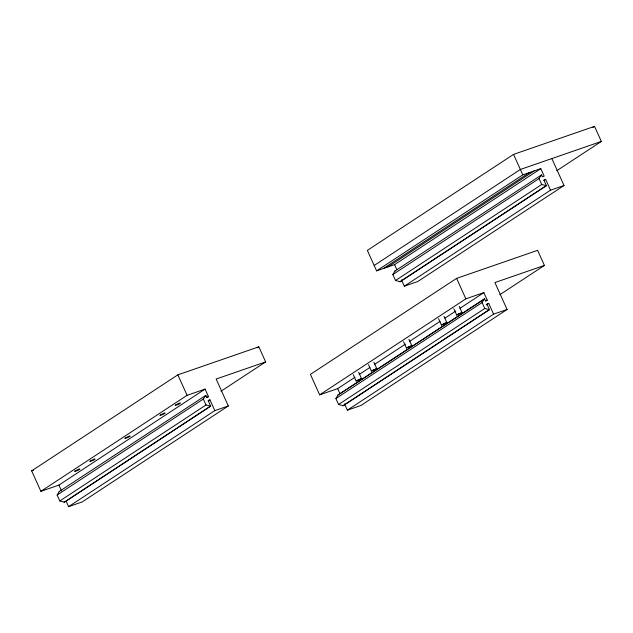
<?xml version="1.0" encoding="UTF-8"?>
<svg xmlns="http://www.w3.org/2000/svg" width="633" height="633" viewBox="0 0 633 633"><rect width="100%" height="100%" fill="white"/><g stroke="black" fill="none" stroke-linecap="round" stroke-linejoin="round"><path stroke-width="0.95" d="M66.188 501.257L68.617 506.645L214.816 410.635L209.95 399.858L208.154 400.483L210.702 406.141L64.503 502.151L59.811 500.972L57.136 495.046L59.193 491.532L205.844 395.364L206.69 397.255L208.494 396.63L205.084 389.089L187.091 395.316L40.892 491.327L31.65 470.857L177.849 374.847L258.834 346.821L265.646 361.902L221.044 391.194M57.136 495.046L203.335 399.035L205.844 395.364M401.48 279.897L404.321 286.179L550.52 190.169L545.654 179.392L543.858 180.017L546.406 185.675L400.206 281.685L395.514 280.506L392.84 274.58L394.897 271.066L541.547 174.906L542.394 176.789L544.198 176.164L540.788 168.623L522.795 174.85L376.595 270.861L367.354 250.399L513.553 154.389L594.537 126.355L601.35 141.436L556.747 170.728M344.542 403.886L347.382 410.168L493.582 314.158L488.716 303.381L486.919 304.006L489.467 309.664L343.276 405.674L338.576 404.495L335.901 398.568L337.959 395.055L484.158 299.045L484.609 298.895L485.456 300.778L487.26 300.153L483.849 292.612L465.856 298.839L319.657 394.85L310.415 374.388L456.615 278.378L537.607 250.344L544.412 265.425L499.809 294.717M392.84 274.58L539.039 178.569L541.547 174.906M335.901 398.568L482.101 302.558L484.158 299.045M356.11 380.939L361.53 378.589L356.15 381.026L353.269 374.657M371.334 370.938L376.754 368.596L371.381 371.025L368.501 364.655M406.37 347.952L411.79 345.602L406.41 348.031L403.53 341.67M441.446 325.053L444.311 323.321L446.827 322.624L441.446 325.053L438.566 318.692M456.678 315.052L458.83 313.644L462.058 312.623L456.678 315.052L453.798 308.69M374.166 265.48L520.358 169.47L601.35 141.436M257.188 347.905L258.834 346.821M592.892 127.439L594.537 126.355M383.345 268.527L529.544 172.516M387.847 266.968L534.038 170.957M40.892 491.327L58.893 485.1L205.084 389.089M376.595 270.861L394.596 264.634L540.788 168.623M206.841 397.714L208.494 396.63M208.297 400.942L209.95 399.858M544 180.484L545.654 179.392M59.811 500.972L206.01 404.962L210.702 406.141M395.514 280.506L541.713 184.496L546.406 185.675M64.06 502.309L210.251 406.291M399.763 281.843L545.955 185.833M265.646 361.902L216.154 379.032L228.315 405.959L82.116 501.969L68.617 506.645M551.857 158.567L564.019 185.493L417.82 281.511L404.321 286.179M319.657 394.85L337.658 388.622L355.002 377.236M359.133 374.522L369.87 367.472M374.823 364.212L405.389 344.146M409.511 341.432L440.077 321.358M445.031 318.106L455.768 311.056M459.898 308.342L483.849 292.612M484.609 298.895L337.959 395.055M485.606 301.237L487.26 300.153M486.239 305.011L488.716 303.381M338.576 404.495L484.775 308.485L489.467 309.664M342.825 405.832L489.024 309.822M544.412 265.425L494.919 282.555L507.08 309.49L360.881 405.5L347.382 410.168M550.52 190.169L564.019 185.493M394.897 271.066L395.348 270.916M31.65 470.857L33.509 470.216M214.816 410.635L228.315 405.959M493.582 314.158L507.08 309.49M59.193 491.532L59.644 491.374M539.039 178.569L541.713 184.496M513.553 154.389L522.795 174.85M482.101 302.558L484.775 308.485M456.615 278.378L465.856 298.839M459.218 306.34L462.058 312.623M443.986 316.342L446.827 322.624M394.596 264.634L396.859 269.666M408.95 339.32L411.79 345.602M373.921 362.305L376.754 368.596M358.689 372.307L361.53 378.589M337.658 388.622L339.929 393.655M203.335 399.035L206.01 404.962M177.849 374.847L187.091 395.316M58.893 485.1L61.536 490.963M74.757 471.213C78.935 471.11 83.825 466.054 74.757 471.213M89.981 461.212C94.159 461.109 99.049 456.053 89.981 461.212M125.01 438.21C129.14 438.115 134.236 433.051 125.01 438.21M160.038 415.201C164.216 415.106 169.106 410.049 160.038 415.201M175.27 405.199C179.44 405.104 184.338 400.048 175.27 405.199"/></g></svg>
